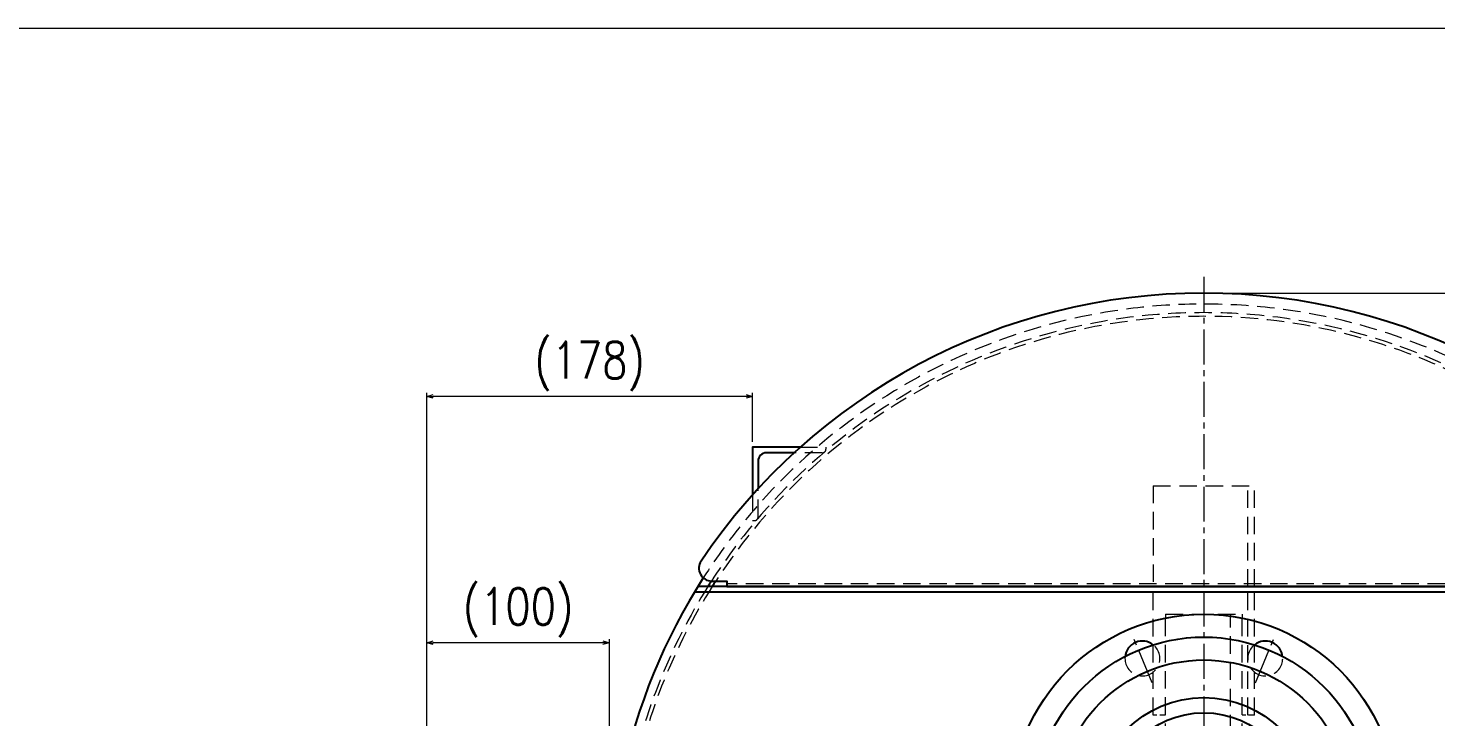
# Model space of a CAD drawing. Header units: millimetres. Extents: x 0 to 10987, y 0 to 7892.
# Drawn here: x 1812 to 2579, y 6797 to 7173 of the extents above; entities that cross this region are included whole.
import ezdxf

# ---------------------------------------------------------------- set-up
doc = ezdxf.new("R2010")
doc.units = ezdxf.units.MM
doc.linetypes.add('CENTER2', pattern=[28.575, 19.05, -3.175, 3.175, -3.175])
doc.linetypes.add('HIDDEN2', pattern=[4.7625, 3.175, -1.5875])
for name, color, linetype, lineweight in [('01_外形線', 7, 'Continuous', 25), ('03_かくれ線', 6, 'HIDDEN2', 13), ('04_中心線', 1, 'CENTER2', 9), ('07_寸法線', 3, 'Continuous', 9)]:
    doc.layers.add(name, color=color, linetype=linetype, lineweight=lineweight)
doc.styles.add('寸法用', font='simplex.shx', dxfattribs={"width": 0.8, "bigfont": '@extfont2.shx'})
doc.dimstyles.new('機械製図用', dxfattribs={"dimtxt": 3.5, "dimasz": 3.5, "dimexe": 2, "dimexo": 0, "dimgap": 1.2, "dimtad": 1, "dimdsep": 46, "dimtxsty": '寸法用', "dimblk": 'OPEN30', "dimcen": 0, "dimclrd": 256, "dimclre": 256, "dimclrt": 7, "dimazin": 2, "dimtm": 1e-09, "dimtfac": 0.75, "dimtmove": 0, "dimatfit": 3, "dimldrblk": 'OPEN30', "dimfxl": 1, "dimlwd": -1, "dimlwe": -1, "dimarcsym": 0})

# ---------------------------------------------------------------- blocks, each defined once
blk = doc.blocks.new('_Open30')
at = {"color": 0, "linetype": 'ByBlock', "lineweight": -2}
for p, q in [((-1, 0.27), (0, 0)), ((0, 0), (-1, -0.27)), ((0, 0), (-1, 0))]:
    blk.add_line(p, q, dxfattribs=at)
blk = doc.blocks.new('*D387')
at = {"layer": '07_寸法線', "transparency": 16777216}
for p, q in [((2029.08, 6791.94), (2029.08, 6839.85)), ((2125.08, 6837.85), (2032.58, 6837.85)), ((2128.58, 6701.44), (2128.58, 6839.85))]:
    blk.add_line(p, q, dxfattribs=at)
at = {"layer": 'Defpoints', "color": 0, "transparency": 16777216}
for p in [(2029.08, 6837.85), (2029.08, 6788.94), (2128.58, 6698.44)]:
    blk.add_point(p, dxfattribs=at)
at = {"layer": '07_寸法線', "transparency": 16777216, "xscale": 3.5, "yscale": 3.5, "zscale": 3.5, "rotation": 180}
blk.add_blockref('_Open30', (2029.08, 6837.85), dxfattribs=at)
at = {"layer": '07_寸法線', "transparency": 16777216, "xscale": 3.5, "yscale": 3.5, "zscale": 3.5}
blk.add_blockref('_Open30', (2128.58, 6837.85), dxfattribs=at)
at = {"layer": '07_寸法線', "color": 7, "transparency": 16777216, "insert": (2078.83, 6854.29), "char_height": 20, "attachment_point": 5, "style": '寸法用'}
blk.add_mtext('(100)', dxfattribs=at)
blk = doc.blocks.new('*D432')
at = {"layer": '07_寸法線', "transparency": 16777216}
for p, q in [((2455.58, 7028.44), (2949.37, 7028.44)), ((2947.37, 7024.94), (2947.37, 6792.44)), ((2902.21, 6788.94), (2949.37, 6788.94))]:
    blk.add_line(p, q, dxfattribs=at)
at = {"layer": 'Defpoints', "color": 0, "transparency": 16777216}
for p in [(2452.58, 7028.44), (2899.21, 6788.94), (2947.37, 6788.94)]:
    blk.add_point(p, dxfattribs=at)
at = {"layer": '07_寸法線', "transparency": 16777216, "xscale": 3.5, "yscale": 3.5, "zscale": 3.5}
for p, rotation in [((2947.37, 7028.44), 90), ((2947.37, 6788.94), 270)]:
    blk.add_blockref('_Open30', p, dxfattribs=dict(at, rotation=rotation))
at = {"layer": '07_寸法線', "color": 7, "transparency": 16777216, "insert": (2930.93, 6908.69), "char_height": 20, "attachment_point": 5, "rotation": 90, "style": '寸法用'}
blk.add_mtext('(240)', dxfattribs=at)
blk = doc.blocks.new('*D435')
at = {"layer": '07_寸法線', "transparency": 16777216}
for p, q in [((2029.08, 6791.94), (2029.08, 6974.12)), ((2206.63, 6947.39), (2206.63, 6974.12)), ((2203.13, 6972.12), (2032.58, 6972.12))]:
    blk.add_line(p, q, dxfattribs=at)
at = {"layer": 'Defpoints', "color": 0, "transparency": 16777216}
for p in [(2029.08, 6972.12), (2206.63, 6944.39), (2029.08, 6788.94)]:
    blk.add_point(p, dxfattribs=at)
at = {"layer": '07_寸法線', "transparency": 16777216, "xscale": 3.5, "yscale": 3.5, "zscale": 3.5, "rotation": 180}
blk.add_blockref('_Open30', (2029.08, 6972.12), dxfattribs=at)
at = {"layer": '07_寸法線', "transparency": 16777216, "xscale": 3.5, "yscale": 3.5, "zscale": 3.5}
blk.add_blockref('_Open30', (2206.63, 6972.12), dxfattribs=at)
at = {"layer": '07_寸法線', "color": 7, "transparency": 16777216, "insert": (2117.85, 6988.56), "char_height": 20, "attachment_point": 5, "style": '寸法用'}
blk.add_mtext('(178)', dxfattribs=at)

msp = doc.modelspace()

# ---------------------------------------------------------------- linework, layer by layer
for radius in [105, 92.5, 59.519, 51.223]:
    msp.add_circle((2452.578, 6748.444), radius)
at = {"layer": '01_外形線'}
for p, q in [((2728.397, 6868.444), (2176.759, 6868.444)), ((2730.224, 6865.444), (2174.933, 6865.444))]:
    msp.add_line(p, q, dxfattribs=at)
msp.add_lwpolyline([(2192.578, 6868.444), (2712.578, 6868.444), (2712.578, 6871.444), (2720.774, 6871.444, 0.6000746), (2726.586, 6882.345, 0.5331925), (2178.57, 6882.345, 0.6000746), (2184.382, 6871.444), (2192.578, 6871.444)], format="xyb", close=True, dxfattribs=at)
msp.add_lwpolyline([(2232.556, 6944.392), (2206.63, 6944.392), (2206.63, 6918.466)], dxfattribs=at)
msp.add_lwpolyline([(2229.38, 6941.392), (2214.13, 6941.392, 0.4142136), (2209.63, 6936.892), (2209.63, 6921.774)], format="xyb", dxfattribs=at)
for radius in [105, 80]:
    msp.add_circle((2452.578, 6748.444), radius, dxfattribs=at)
for centre, radius, start, end in [((2452.578, 6698.444), 324, 147.370054, 188.748961), ((2452.578, 6698.444), 319.319, 147.19468, 147.833423), ((2452.578, 6698.444), 317.319, 146.962197, 147.606021), ((2419.093, 6829.284), 9.5, 51.64803, 174.58354), ((2486.063, 6829.284), 9.5, 5.41646, 128.35197)]:
    msp.add_arc(centre, radius, start, end, dxfattribs=at)
at = {"layer": '03_かくれ線', "ltscale": 3, "transparency": 33554559}
for p, q in [((2424.975, 6923.444), (2480.181, 6923.444)), ((2424.975, 6923.444), (2424.975, 6868.444)), ((2476.646, 6868.444), (2476.646, 6923.444)), ((2480.181, 6868.444), (2480.181, 6923.444)), ((2424.975, 6798.444), (2424.975, 6868.444)), ((2476.646, 6798.444), (2476.646, 6868.444)), ((2480.181, 6798.444), (2480.181, 6868.444)), ((2431.718, 6853.444), (2473.438, 6853.444)), ((2431.718, 6770.005), (2431.718, 6851.351)), ((2467.074, 6774.71), (2467.074, 6852.439)), ((2473.438, 6770.005), (2473.438, 6851.351))]:
    msp.add_line(p, q, dxfattribs=at)
at = {"layer": '03_かくれ線', "ltscale": 3}
for p, q in [((2712.578, 6869.944), (2192.578, 6869.944)), ((2467.074, 6853.444), (2467.074, 6852.439)), ((2473.438, 6853.444), (2473.438, 6851.351))]:
    msp.add_line(p, q, dxfattribs=at)
at = {"layer": '03_かくれ線'}
msp.add_line((2431.718, 6853.444), (2431.718, 6851.351), dxfattribs=at)
at = {"layer": '03_かくれ線', "transparency": 33554559}
for p, q in [((2431.718, 6798.444), (2424.975, 6798.444)), ((2480.181, 6798.444), (2473.438, 6798.444))]:
    msp.add_line(p, q, dxfattribs=at)
at = {"layer": '03_かくれ線', "ltscale": 3}
for points in [[(2232.556, 6944.392), (2246.63, 6944.392), (2246.63, 6943.392, -0.4142136), (2244.63, 6941.392), (2229.38, 6941.392)], [(2206.63, 6918.466), (2206.63, 6904.392), (2207.63, 6904.392, 0.4142136), (2209.63, 6906.392), (2209.63, 6921.774)]]:
    msp.add_lwpolyline(points, format="xyb", dxfattribs=at)
for centre, radius, start, end in [((2452.578, 6698.444), 324, 32.640498, 147.370054), ((2452.578, 6698.444), 319.319, 32.80532, 147.19468), ((2452.578, 6698.444), 317.319, 33.037803, 146.962197), ((2452.578, 6698.444), 319.319, 147.833423, 188.878237), ((2452.578, 6698.444), 317.319, 147.606021, 188.934651), ((2419.093, 6829.284), 9.5, 174.58354, 51.64803), ((2486.063, 6829.284), 9.5, 128.35197, 5.41646)]:
    msp.add_arc(centre, radius, start, end, dxfattribs=at)
at = {"layer": '04_中心線'}
for p, q in [((2452.578, 7037.212), (2452.578, 6631.444)), ((2424.433, 6816.072), (2413.499, 6842.389)), ((2480.724, 6816.072), (2491.657, 6842.389))]:
    msp.add_line(p, q, dxfattribs=at)
at = {"layer": 'Defpoints', "color": 3, "lineweight": 0}
msp.add_lwpolyline([(4906.487, 4114.794), (552.041, 4114.794), (552.041, 7172.84), (4906.487, 7172.84)], close=True, dxfattribs=at)

# ---------------------------------------------------------------- dimensions: what is measured, and where the dimension line sits
at = {"layer": '07_寸法線'}
dim = msp.add_linear_dim(base=(2947.37, 6788.942), p1=(2452.578, 7028.444), p2=(2899.213, 6788.942), angle=90, text='(<>)', dimstyle='機械製図用', override={"dimtxt": 20, "dimexo": 3, "dimdec": 0}, dxfattribs=at)
dim.commit()
dim.dimension.update_dxf_attribs({"geometry": '*D432', "text_midpoint": (2930.931, 6908.693)})
for base, p1, p2, picture, middle in [((2029.078, 6972.123), (2206.63, 6944.392), (2029.078, 6788.942), '*D435', (2117.854, 6988.561)), ((2029.07813, 6837.84746), (2128.57814, 6698.4441), (2029.07813, 6788.94193), '*D387', (2078.82813, 6854.28556))]:
    dim = msp.add_linear_dim(base=base, p1=p1, p2=p2, text='(<>)', dimstyle='機械製図用', override={"dimtxt": 20, "dimexo": 3, "dimdec": 0}, dxfattribs=at)
    dim.commit()
    dim.dimension.update_dxf_attribs({"geometry": picture, "text_midpoint": middle})

doc.saveas('drawing.dxf')
